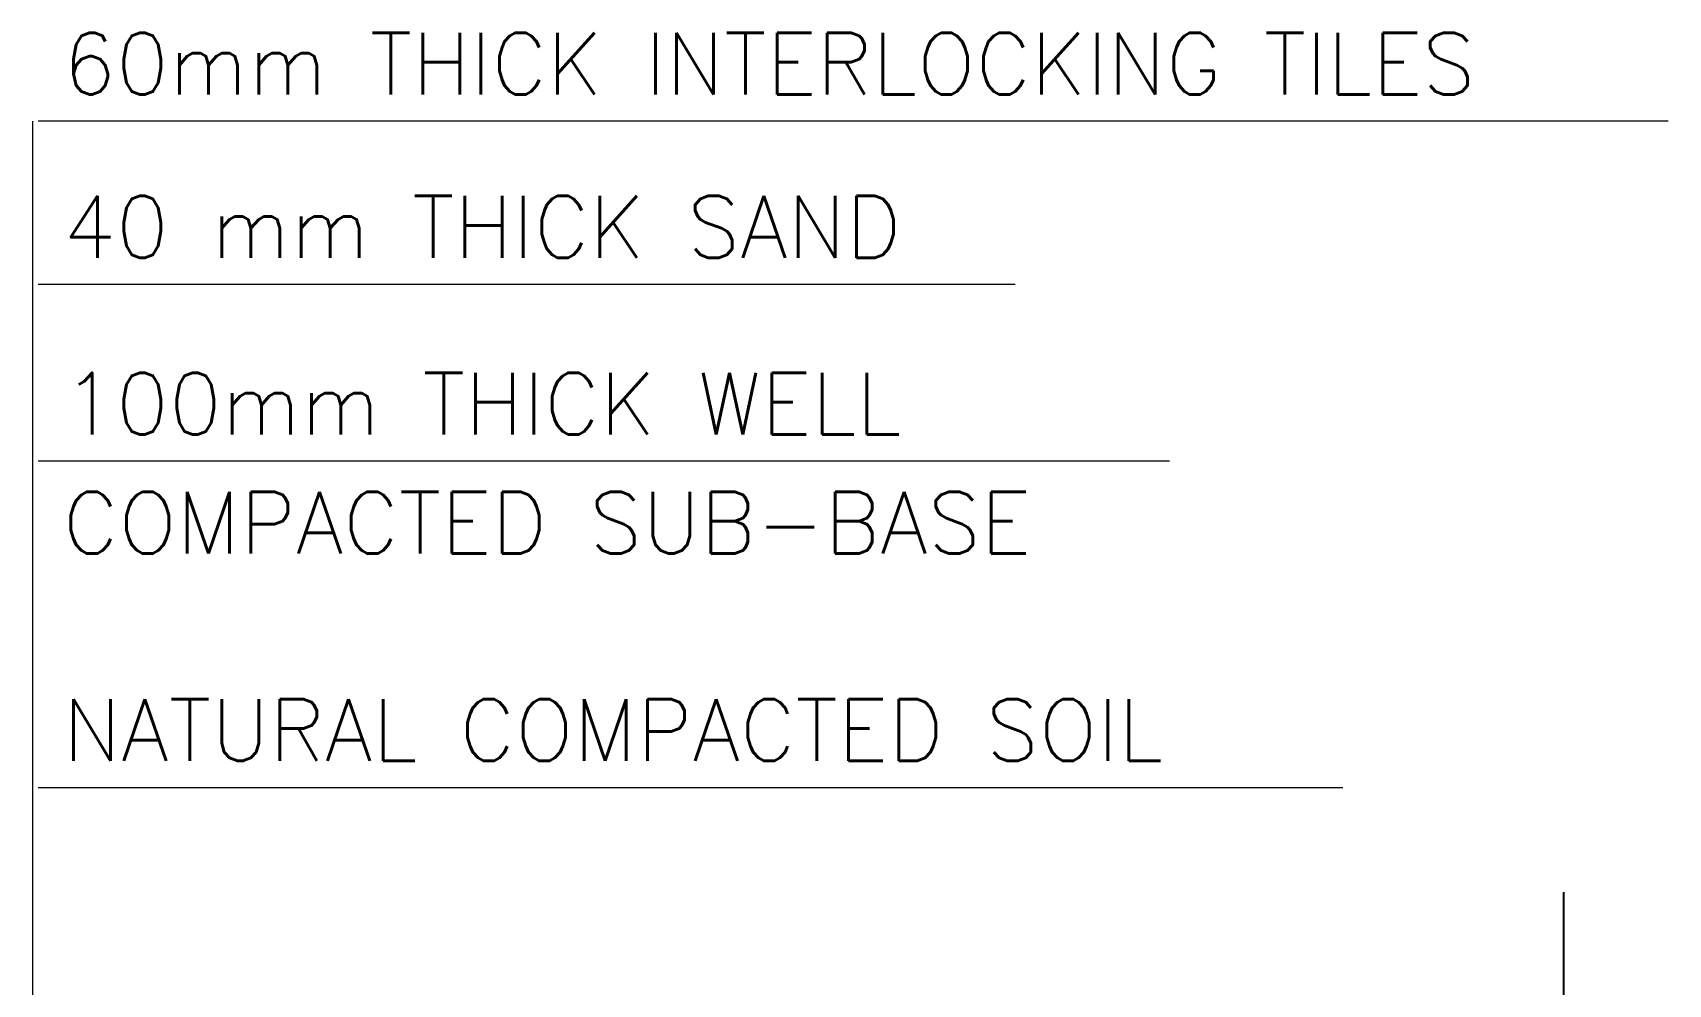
# Model space of a CAD drawing. Header units: centimetres. Extents: x 7997 to 116674, y 1017 to 13844.
# Drawn here: x 20658.1 to 21082.2, y 10812.5 to 11059.1 of the extents above; entities that cross this region are included whole.
import ezdxf

# ---------------------------------------------------------------- set-up
doc = ezdxf.new("R2010")
doc.units = ezdxf.units.CM
doc.header["$LTSCALE"] = 200
doc.layers.add('DIM', color=11, linetype='Continuous')
doc.layers.add('TEXT', color=6, linetype='Continuous', lineweight=18)
doc.styles.add('ROMANS', font='romans.shx', dxfattribs={"width": 0.8})

msp = doc.modelspace()

# ---------------------------------------------------------------- linework, layer by layer
at = {"layer": 'DIM'}
msp.add_line((21055.0349, 10836.3973), (21055.0349, 10686.8828), dxfattribs=at)
at = {"layer": 'TEXT', "color": 2}
for p, q in [((20658.1108, 10558.1697), (20658.1108, 11036.112)), ((21082.172, 11036.112), (20659.567, 11036.112)), ((20912.8078, 10993.8266), (20659.567, 10993.8266)), ((20952.8486, 10948.0173), (20659.567, 10948.0173)), ((20997.7501, 10863.4463), (20659.567, 10863.4463))]:
    msp.add_line(p, q, dxfattribs=at)

# ---------------------------------------------------------------- texts
at = {"layer": 'TEXT', "style": 'ROMANS'}
for s, p in [('60mm THICK INTERLOCKING TILES', (20665.9614, 11043.0672)), ('40 mm THICK SAND', (20665.9614, 11000.7817)), ('100mm THICK WELL', (20665.9614, 10954.9724)), ('COMPACTED SUB-BASE', (20665.9614, 10924.1246)), ('NATURAL COMPACTED SOIL', (20665.9614, 10870.4014))]:
    msp.add_text(s, height=16, dxfattribs=at).set_placement(p)

doc.saveas('drawing.dxf')
